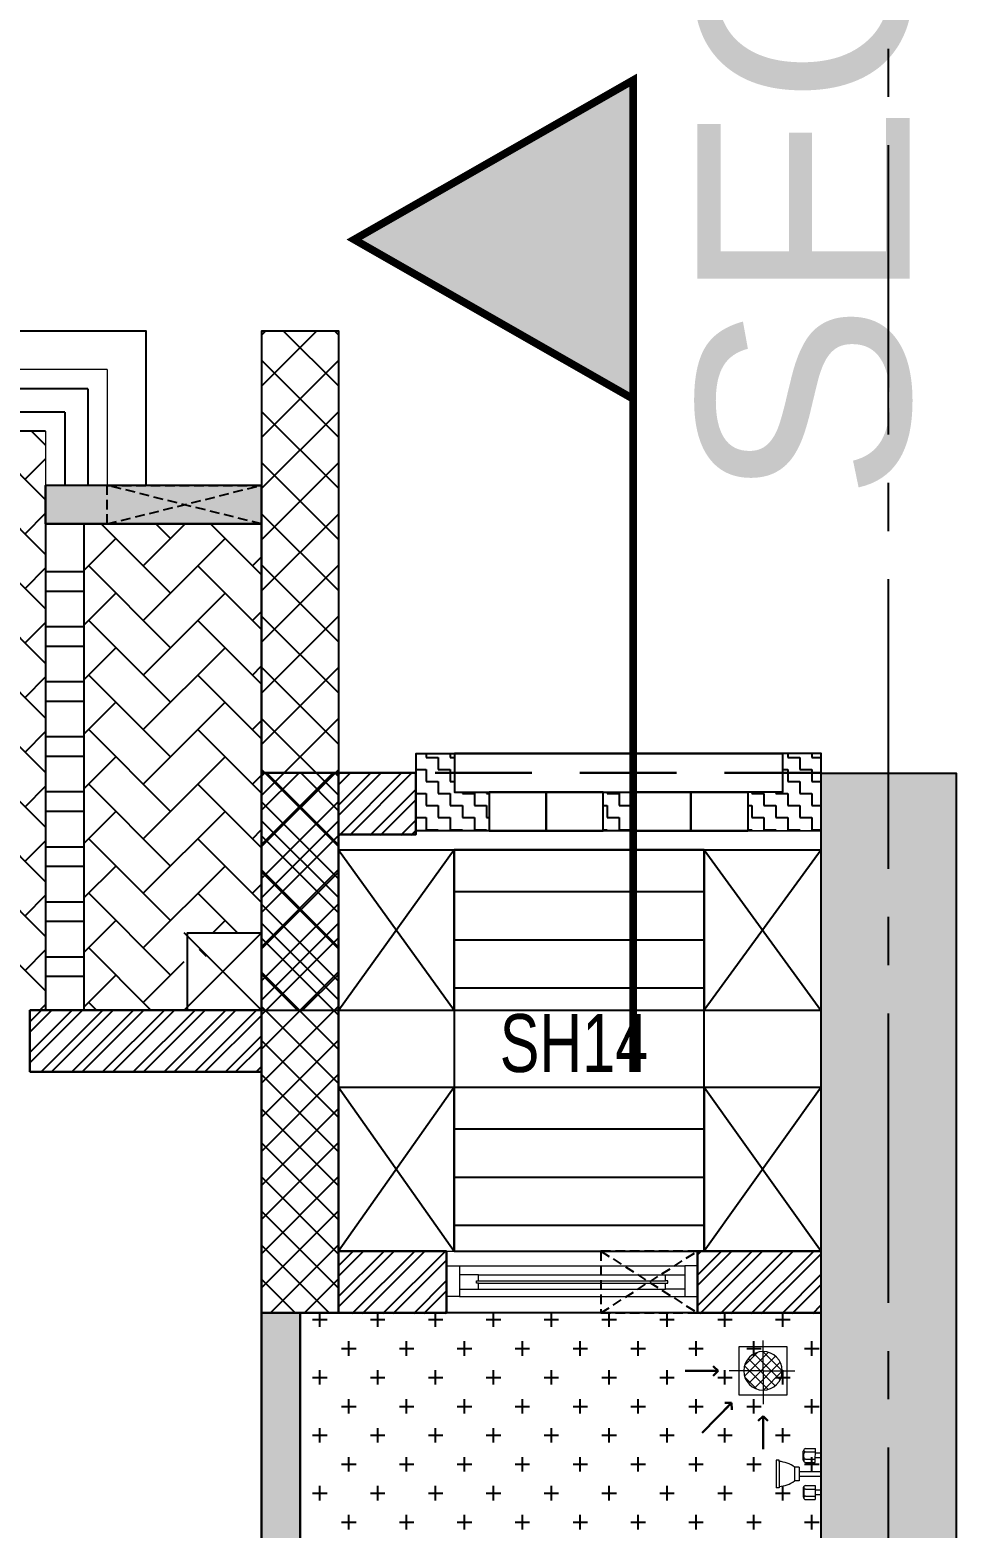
# Model space of a CAD drawing. Header units: millimetres. Extents: x 1066295 to 1300022, y -5734212 to -5454663.
# Drawn here: x 1223567 to 1225967, y -5713653 to -5709771 of the extents above; entities that cross this region are included whole.
import ezdxf

# ---------------------------------------------------------------- set-up
doc = ezdxf.new("R2010")
doc.units = ezdxf.units.MM
doc.header["$LTSCALE"] = 1000
doc.header["$MEASUREMENT"] = 0
for name, pattern in [('AUDIT_D_120904163729-0', [0]), ('T9_KEY PLAN(TYPICAL FLOOR)$0$3BHK-A$0$AUDIT_D_120904163729-0', [0]), ('T9_KEY PLAN(TYPICAL FLOOR)$0$3BHK-A$0$HIDDEN', [0.375, 0.25, -0.125]), ('T9_KEY PLAN(TYPICAL FLOOR)$0$T8(T9 IS SIMILAR) - TYPICAL FLOOR ELEVATION$0$AUDIT_D_120904163729-0', [0]), ('T9_KEY PLAN(TYPICAL FLOOR)$0$T8(T9 IS SIMILAR) - TYPICAL FLOOR ELEVATION$0$HIDDEN', [0.375, 0.25, -0.125]), ('T9_KEY PLAN(TYPICAL FLOOR)$0$T8_REFUGE COLUMNS$0$CENTER2', [1.125, 0.75, -0.125, 0.125, -0.125]), ('T9_PROFILE SECTIONS$0$T8_PROFILE SECTIONS$0$HIDDEN', [0.375, 0.25, -0.125]), ('T9_PROFILE SECTIONS$0$T8_PROFILE SECTIONS$0$PHANTOM2', [1.25, 0.625, -0.125, 0.125, -0.125, 0.125, -0.125])]:
    doc.linetypes.add(name, pattern=pattern)
doc.layers.get('0').update_dxf_attribs({"linetype": 'AUDIT_D_120904163729-0'})
for name, color, linetype in [('T9_KEY PLAN(TYPICAL FLOOR)$0$3BHK-A$0$$1$CUT-OUT', 49, 'Continuous'), ('T9_KEY PLAN(TYPICAL FLOOR)$0$3BHK-A$0$A-DECK SUNK 125', 8, 'Continuous'), ('T9_KEY PLAN(TYPICAL FLOOR)$0$3BHK-A$0$A-Elev Feature-Chajja', 13, 'Continuous'), ('T9_KEY PLAN(TYPICAL FLOOR)$0$3BHK-A$0$A-HATCH -160', 251, 'T9_KEY PLAN(TYPICAL FLOOR)$0$3BHK-A$0$AUDIT_D_120904163729-0'), ('T9_KEY PLAN(TYPICAL FLOOR)$0$3BHK-A$0$A-TOI SUNK 50MM', 8, 'Continuous'), ('T9_KEY PLAN(TYPICAL FLOOR)$0$3BHK-A$0$CUT-OUT', 49, 'Continuous'), ('T9_KEY PLAN(TYPICAL FLOOR)$0$3BHK-A$0$ELE 1', 1, 'Continuous'), ('T9_KEY PLAN(TYPICAL FLOOR)$0$T8(T9 IS SIMILAR) - TYPICAL FLOOR ELEVATION$0$A-WALL HATCH', 252, 'T9_KEY PLAN(TYPICAL FLOOR)$0$T8(T9 IS SIMILAR) - TYPICAL FLOOR ELEVATION$0$AUDIT_D_120904163729-0'), ('T9_KEY PLAN(TYPICAL FLOOR)$0$T8(T9 IS SIMILAR) - TYPICAL FLOOR ELEVATION$0$A-WALL-FEATURES', 6, 'T9_KEY PLAN(TYPICAL FLOOR)$0$T8(T9 IS SIMILAR) - TYPICAL FLOOR ELEVATION$0$AUDIT_D_120904163729-0'), ('T9_KEY PLAN(TYPICAL FLOOR)$0$T8_REFUGE COLUMNS$0$A-CENTERLINE', 193, 'T9_KEY PLAN(TYPICAL FLOOR)$0$T8_REFUGE COLUMNS$0$CENTER2'), ('T9_KEY PLAN(TYPICAL FLOOR)$0$T8_REFUGE COLUMNS$0$A-RCC COLS', 3, 'Continuous'), ('T9_KEY PLAN(TYPICAL FLOOR)$0$T8_TYPICAL COLUMNS$0$A-RCC COLS', 3, 'Continuous'), ('T9_PROFILE SECTIONS$0$T8_PROFILE SECTIONS$0$A-PROFILE SECTIONS', 81, 'T9_PROFILE SECTIONS$0$T8_PROFILE SECTIONS$0$PHANTOM2')]:
    doc.layers.add(name, color=color, linetype=linetype)
for name, color, linetype, lineweight in [('T9_KEY PLAN(TYPICAL FLOOR)$0$3BHK-A$0$a-TOI-fixtures', 251, 'Continuous', 0), ('T9_KEY PLAN(TYPICAL FLOOR)$0$3BHK-A$0$A-WALL- 160', 6, 'Continuous', 30), ('T9_KEY PLAN(TYPICAL FLOOR)$0$3BHK-A$0$D&W', 8, 'Continuous', 25), ('T9_KEY PLAN(TYPICAL FLOOR)$0$3BHK-A$0$Ele', 8, 'Continuous', 15), ('T9_KEY PLAN(TYPICAL FLOOR)$0$3BHK-A$0$Ventilator', 5, 'Continuous', 0), ('T9_KEY PLAN(TYPICAL FLOOR)$0$T8(T9 IS SIMILAR) - DIMENSION & TEXTING$0$T8 - TYPICAL FLOOR CORE$0$a-Text', 4, 'Continuous', 0), ('T9_KEY PLAN(TYPICAL FLOOR)$0$T8(T9 IS SIMILAR) - TYPICAL FLOOR ELEVATION$0$ELE-1', 4, 'Continuous', 30), ('T9_KEY PLAN(TYPICAL FLOOR)$0$T8(T9 IS SIMILAR)$0$D&W', 8, 'Continuous', 25)]:
    doc.layers.add(name, color=color, linetype=linetype, lineweight=lineweight)
doc.layers.add('T9_KEY PLAN(TYPICAL FLOOR)$0$T8_REFUGE COLUMNS$0$COL-HATCH', color=7, linetype='Continuous', lineweight=25, true_color=0xa3a3a3)
doc.styles.add('T9_KEY PLAN(TYPICAL FLOOR)$0$3BHK-A$0$Romans 1', font='romans.shx', dxfattribs={"height": 100})
doc.styles.add('T9_KEY PLAN(TYPICAL FLOOR)$0$T8(T9 IS SIMILAR) - DIMENSION & TEXTING$0$T8 - TYPICAL FLOOR CORE$0$ARIAL ARROW', font='swisscl.ttf')
doc.styles.add('T9_PROFILE SECTIONS$0$T8_PROFILE SECTIONS$0$arial', font='sanss___.ttf')
doc.dimstyles.new('T9_KEY PLAN(TYPICAL FLOOR)$0$3BHK-A$0$ALPINE S', dxfattribs={"dimscale": 0, "dimtxt": 100, "dimasz": 75, "dimexe": 0, "dimexo": 0, "dimgap": 75, "dimtad": 1, "dimdec": 0, "dimzin": 0, "dimdsep": 46, "dimtxsty": 'T9_KEY PLAN(TYPICAL FLOOR)$0$3BHK-A$0$Romans 1', "dimblk": 'T9_KEY PLAN(TYPICAL FLOOR)$0$3BHK-A$0$_ArchTick', "dimcen": 0.09, "dimclrd": 256, "dimclre": 256, "dimclrt": 7, "dimadec": 0, "dimazin": 0, "dimtfac": 1, "dimtdec": 0, "dimtofl": 0, "dimtmove": 1, "dimatfit": 0, "dimldrblk": 'T9_KEY PLAN(TYPICAL FLOOR)$0$3BHK-A$0$_Open90', "dimfxl": 1, "dimtolj": 1, "dimtzin": 0, "dimarcsym": 0})
pattern_1 = [(0, (0, 0), (31.25, 31.25), [31.25, -31.25]), (90, (31.25, 0), (-31.25, 31.25), [31.25, -31.25])]
pattern_2 = [(45, (-0.65, 1285.594), (-39.77475644, 39.77475644), []), (45, (25.864, 1285.594), (-39.77475644, 39.77475644), [])]

# ---------------------------------------------------------------- blocks, each defined once
blk = doc.blocks.new('T9_PROFILE SECTIONS$0$T8_PROFILE SECTIONS$0$MH')
at = {"layer": 'T9_PROFILE SECTIONS$0$T8_PROFILE SECTIONS$0$A-PROFILE SECTIONS', "linetype": 'T9_PROFILE SECTIONS$0$T8_PROFILE SECTIONS$0$HIDDEN', "ltscale": 2}
h = blk.add_hatch(color=256, dxfattribs=at)
h.dxf.hatch_style = 1
h.paths.add_polyline_path([(1140354.5, -5697433.6), (1141077.6, -5697846.6), (1140354.5, -5698259.6)])
at = {"layer": 'T9_PROFILE SECTIONS$0$T8_PROFILE SECTIONS$0$A-PROFILE SECTIONS', "linetype": 'T9_PROFILE SECTIONS$0$T8_PROFILE SECTIONS$0$HIDDEN', "ltscale": 2, "const_width": 20}
blk.add_lwpolyline([(1140354.5, -5697433.6), (1140354.5, -5697433.6), (1141077.6, -5697846.6), (1140354.5, -5698259.6)], close=True, dxfattribs=at)
blk.add_lwpolyline([(1140354.5, -5697433.6), (1140354.5, -5700003.6)], dxfattribs=at)
blk = doc.blocks.new('T9_PROFILE SECTIONS$0$PROFILE SECTION LINE T9')
at = {"layer": 'T9_PROFILE SECTIONS$0$T8_PROFILE SECTIONS$0$A-PROFILE SECTIONS', "linetype": 'ByBlock', "xscale": -1}
blk.add_blockref('T9_PROFILE SECTIONS$0$T8_PROFILE SECTIONS$0$MH', (1181511.7, 5701545.6, 0), dxfattribs=at)
at = {"layer": 'T9_PROFILE SECTIONS$0$T8_PROFILE SECTIONS$0$A-PROFILE SECTIONS', "linetype": 'ByBlock', "insert": (41881.1, 3021.8, 0), "char_height": 550, "attachment_point": 7, "rotation": 90, "style": 'T9_PROFILE SECTIONS$0$T8_PROFILE SECTIONS$0$arial'}
blk.add_mtext_dynamic_manual_height_columns('SEC-7', width=301.334, gutter_width=500, heights=[0], dxfattribs=at)
blk = doc.blocks.new('T9_KEY PLAN(TYPICAL FLOOR)$0$T8_REFUGE COLUMNS')
at = {"layer": 'T9_KEY PLAN(TYPICAL FLOOR)$0$T8_REFUGE COLUMNS$0$COL-HATCH', "linetype": 'ByBlock'}
h = blk.add_hatch(color=256, dxfattribs=at)
h.dxf.hatch_style = 1
h.paths.add_polyline_path([(1215902.1, -5706299.9), (1216152.1, -5706299.9), (1216152.1, -5708099.9), (1215902.1, -5708099.9)])
h.paths.add_polyline_path([(1215902.1, -5708099.9), (1213292.1, -5708099.9), (1213292.1, -5707849.9), (1215902.1, -5707849.9)])
h.paths.add_polyline_path([(1196642.1, -5706299.9), (1196392.1, -5706299.9), (1196392.1, -5708099.9), (1196642.1, -5708099.9)])
h.paths.add_polyline_path([(1215902.1, -5723474.9), (1216152.1, -5723474.9), (1216152.1, -5721674.9), (1215902.1, -5721674.9)])
h.paths.add_polyline_path([(1215902.1, -5721924.9), (1213292.1, -5721924.9), (1213292.1, -5721674.9), (1215902.1, -5721674.9)])
h.paths.add_polyline_path([(1196642.1, -5723474.9), (1196392.1, -5723474.9), (1196392.1, -5721674.9), (1196642.1, -5721674.9)])
h.paths.add_polyline_path([(1198957.1, -5709939.9), (1199207.1, -5709939.9), (1199207.1, -5714149.9), (1198957.1, -5714149.9)])
h.paths.add_polyline_path([(1197682.1, -5711799.9), (1197432.1, -5711799.9), (1197432.1, -5709939.9), (1197682.1, -5709939.9)])
h.paths.add_polyline_path([(1184832.1, -5718799.9), (1185182.1, -5718799.9), (1185182.1, -5709299.9), (1184832.1, -5709299.9)])
h.paths.add_polyline_path([(1194132.1, -5714149.9), (1193882.1, -5714149.9), (1193882.1, -5709939.9), (1194132.1, -5709939.9)])
h.paths.add_polyline_path([(1189932.1, -5714149.9), (1190232.1, -5714149.9), (1190232.1, -5709914.9), (1189932.1, -5709914.9)])
h.paths.add_polyline_path([(1189932.1, -5719684.9), (1190232.1, -5719684.9), (1190232.1, -5715449.9), (1189932.1, -5715449.9)])
h.paths.add_polyline_path([(1194182.1, -5719609.9), (1193882.1, -5719609.9), (1193882.1, -5717174.9), (1194182.1, -5717174.9)])
h.paths.add_polyline_path([(1215612.1, -5719609.9), (1215862.1, -5719609.9), (1215862.1, -5715374.9), (1215612.1, -5715374.9)])
h.paths.add_polyline_path([(1210702.1, -5711724.9), (1207452.1, -5711724.9), (1207452.1, -5711474.9), (1210702.1, -5711474.9)])
h.paths.add_polyline_path([(1210702.1, -5713624.9), (1207452.1, -5713624.9), (1207452.1, -5713874.9), (1210702.1, -5713874.9)])
h.paths.add_polyline_path([(1210952.1, -5711474.9), (1210702.1, -5711474.9), (1210702.1, -5713874.9), (1210952.1, -5713874.9)])
h.paths.add_polyline_path([(1202442.1, -5712799.9), (1202692.1, -5712799.9), (1202692.1, -5710799.9), (1202442.1, -5710799.9)], flags=17)
h.paths.add_polyline_path([(1196682.1, -5715374.9), (1196932.1, -5715374.9), (1196932.1, -5719609.9), (1196682.1, -5719609.9)])
h.paths.add_polyline_path([(1210052.1, -5727009.9), (1209752.1, -5727009.9), (1209752.1, -5724474.9), (1210052.1, -5724474.9)])
h.paths.add_polyline_path([(1202492.1, -5727009.9), (1202792.1, -5727009.9), (1202792.1, -5724474.9), (1202492.1, -5724474.9)])
h.paths.add_polyline_path([(1199382.1, -5726829.9), (1199132.1, -5726829.9), (1199132.1, -5724474.9), (1199382.1, -5724474.9)])
h.paths.add_polyline_path([(1195392.1, -5726519.9), (1195742.1, -5726519.9), (1195742.1, -5724724.9), (1195392.1, -5724724.9)])
h.paths.add_polyline_path([(1195742.1, -5724124.9), (1195392.1, -5724124.9), (1195392.1, -5723274.9), (1195742.1, -5723274.9)])
h.paths.add_polyline_path([(1217152.1, -5726519.9), (1216802.1, -5726519.9), (1216802.1, -5724724.9), (1217152.1, -5724724.9)])
h.paths.add_polyline_path([(1216802.1, -5724124.9), (1217152.1, -5724124.9), (1217152.1, -5723274.9), (1216802.1, -5723274.9)])
h.paths.add_polyline_path([(1213162.1, -5726829.9), (1213412.1, -5726829.9), (1213412.1, -5724474.9), (1213162.1, -5724474.9)])
h.paths.add_polyline_path([(1209602.1, -5723474.9), (1209852.1, -5723474.9), (1209852.1, -5721674.9), (1209602.1, -5721674.9)])
h.paths.add_polyline_path([(1212262.1, -5721674.9), (1210752.1, -5721674.9), (1210752.1, -5721924.9), (1212262.1, -5721924.9)])
h.paths.add_polyline_path([(1212742.1, -5719224.9), (1207452.1, -5719224.9), (1207452.1, -5718974.9), (1212742.1, -5718974.9)])
h.paths.add_polyline_path([(1214067.1, -5718349.9), (1213817.1, -5718349.9), (1213817.1, -5716424.9), (1214067.1, -5716424.9)])
h.paths.add_polyline_path([(1213587.1, -5709939.9), (1213337.1, -5709939.9), (1213337.1, -5714149.9), (1213587.1, -5714149.9)])
h.paths.add_polyline_path([(1214862.1, -5711799.9), (1215112.1, -5711799.9), (1215112.1, -5709939.9), (1214862.1, -5709939.9)])
h.paths.add_polyline_path([(1227712.1, -5718799.9), (1227362.1, -5718799.9), (1227362.1, -5709299.9), (1227712.1, -5709299.9)])
h.paths.add_polyline_path([(1218412.1, -5714149.9), (1218662.1, -5714149.9), (1218662.1, -5709939.9), (1218412.1, -5709939.9)])
h.paths.add_polyline_path([(1222612.1, -5714149.9), (1222312.1, -5714149.9), (1222312.1, -5709914.9), (1222612.1, -5709914.9)])
h.paths.add_polyline_path([(1222612.1, -5719684.9), (1222312.1, -5719684.9), (1222312.1, -5715449.9), (1222612.1, -5715449.9)])
h.paths.add_polyline_path([(1218362.1, -5719609.9), (1218662.1, -5719609.9), (1218662.1, -5717174.9), (1218362.1, -5717174.9)])
h.paths.add_polyline_path([(1202742.1, -5716974.9), (1202992.1, -5716974.9), (1202992.1, -5718974.9), (1202742.1, -5718974.9)])
h.paths.add_polyline_path([(1204842.1, -5716974.9), (1205092.1, -5716974.9), (1205092.1, -5718974.9), (1204842.1, -5718974.9)])
h.paths.add_polyline_path([(1217152.1, -5701889.9), (1216802.1, -5701889.9), (1216802.1, -5705049.9), (1217152.1, -5705049.9)])
h.paths.add_polyline_path([(1216802.1, -5705649.9), (1217152.1, -5705649.9), (1217152.1, -5706499.9), (1216802.1, -5706499.9)])
h.paths.add_polyline_path([(1213162.1, -5701089.9), (1213412.1, -5701089.9), (1213412.1, -5705299.9), (1213162.1, -5705299.9)])
h.paths.add_polyline_path([(1210052.1, -5701089.9), (1209752.1, -5701089.9), (1209752.1, -5705299.9), (1210052.1, -5705299.9)])
h.paths.add_polyline_path([(1209602.1, -5706299.9), (1209852.1, -5706299.9), (1209852.1, -5708099.9), (1209602.1, -5708099.9)])
h.paths.add_polyline_path([(1212262.1, -5708099.9), (1210752.1, -5708099.9), (1210752.1, -5707849.9), (1212262.1, -5707849.9)])
h.paths.add_polyline_path([(1195392.1, -5701889.9), (1195742.1, -5701889.9), (1195742.1, -5705049.9), (1195392.1, -5705049.9)])
h.paths.add_polyline_path([(1195742.1, -5705649.9), (1195392.1, -5705649.9), (1195392.1, -5706499.9), (1195742.1, -5706499.9)])
h.paths.add_polyline_path([(1199382.1, -5701089.9), (1199132.1, -5701089.9), (1199132.1, -5705299.9), (1199382.1, -5705299.9)])
h.paths.add_polyline_path([(1202492.1, -5701089.9), (1202792.1, -5701089.9), (1202792.1, -5705299.9), (1202492.1, -5705299.9)])
h.paths.add_polyline_path([(1202942.1, -5706299.9), (1202692.1, -5706299.9), (1202692.1, -5708099.9), (1202942.1, -5708099.9)])
h.paths.add_polyline_path([(1200282, -5708099.9), (1201792, -5708099.9), (1201792, -5707849.9), (1200282, -5707849.9)])
h.paths.add_polyline_path([(1207452.1, -5710799.9), (1211787.1, -5710799.9), (1211787.1, -5710549.9), (1207452.1, -5710549.9)])
h.paths.add_polyline_path([(1200042.1, -5713849.9), (1200042.1, -5710549.9), (1205092.1, -5710549.9), (1205092.1, -5712999.9), (1204842.1, -5712999.9), (1204842, -5710799.9), (1200292.1, -5710799.9), (1200292.1, -5713849.9)])
h.paths.add_polyline_path([(1198907.1, -5719224.9), (1205092.1, -5719224.9), (1205092.1, -5718974.9), (1198907.1, -5718974.9)])
h.paths.add_polyline_path([(1202942.1, -5723474.9), (1202692.1, -5723474.9), (1202692.1, -5721674.9), (1202942.1, -5721674.9)])
h.paths.add_polyline_path([(1200282.1, -5721674.9), (1201792.1, -5721674.9), (1201792.1, -5721924.9), (1200282.1, -5721924.9)])
h.paths.add_polyline_path([(1196932.1, -5715624.9), (1203832.1, -5715624.9), (1203832.1, -5715374.9), (1196932.1, -5715374.9)])
h.paths.add_polyline_path([(1215612.1, -5715624.9), (1207452.1, -5715624.9), (1207452.1, -5715374.9), (1215612.1, -5715374.9)])
h.paths.add_polyline_path([(1196642.1, -5721924.9), (1199252.1, -5721924.9), (1199252.1, -5721674.9), (1196642.1, -5721674.9)])
h.paths.add_polyline_path([(1196642.1, -5708099.9), (1199252.1, -5708099.9), (1199252.1, -5707849.9), (1196642.1, -5707849.9)])
h.paths.add_polyline_path([(1198007.1, -5718974.9), (1196932.1, -5718974.9), (1196932.1, -5719224.9), (1198007.1, -5719224.9)])
at = {"layer": 'T9_KEY PLAN(TYPICAL FLOOR)$0$T8_REFUGE COLUMNS$0$A-CENTERLINE'}
blk.add_line((1227537.1, -5720797.2), (1227537.1, -5702690.8), dxfattribs=at)
at = {"layer": 'T9_KEY PLAN(TYPICAL FLOOR)$0$T8_REFUGE COLUMNS$0$A-RCC COLS', "linetype": 'ByBlock'}
blk.add_lwpolyline([(1227712.1, -5718799.9), (1227362.1, -5718799.9), (1227362.1, -5709299.9), (1227712.1, -5709299.9)], close=True, dxfattribs=at)
blk = doc.blocks.new('T9_KEY PLAN(TYPICAL FLOOR)$0$T8_TYPICAL COLUMNS')
at = {"layer": 'T9_KEY PLAN(TYPICAL FLOOR)$0$T8_TYPICAL COLUMNS$0$A-RCC COLS', "linetype": 'ByBlock'}
blk.add_blockref('T9_KEY PLAN(TYPICAL FLOOR)$0$T8_REFUGE COLUMNS', (0, 0), dxfattribs=at)
blk = doc.blocks.new('T9_KEY PLAN(TYPICAL FLOOR)$0$T8(T9 IS SIMILAR) - TYPICAL FLOOR ELEVATION$0$JG')
at = {"layer": 'T9_KEY PLAN(TYPICAL FLOOR)$0$T8(T9 IS SIMILAR) - TYPICAL FLOOR ELEVATION$0$A-WALL HATCH', "linetype": 'ByBlock'}
h = blk.add_hatch(dxfattribs=at)
h.set_pattern_fill('ZIGZAG', color=256, scale=250)
h.set_pattern_definition(pattern_1)
h.paths.add_polyline_path([(1133312.3, -5722820.5), (1133392.5, -5722820.5), (1133392.5, -5722720.5), (1133312.3, -5722720.5)])
edge = h.paths.add_edge_path()
edge.add_line((1133877.2, -5722870.5), (1133877.2, -5722920.5))
edge.add_line((1133877.2, -5722920.5), (1133777.2, -5722920.5))
edge.add_line((1133777.2, -5722920.5), (1133777.2, -5722870.5))
edge.add_line((1133777.2, -5722870.5), (1133777.2, -5722820.5))
edge.add_line((1133777.2, -5722820.5), (1133687.4, -5722820.5))
edge.add_line((1133687.4, -5722820.5), (1133687.4, -5722720.5))
edge.add_line((1133687.4, -5722720.5), (1133877.2, -5722720.6))
edge.add_line((1133877.2, -5722720.6), (1133877.2, -5722870.5))
edge.add_line((1132827.4, -5722870.5), (1132827.4, -5722920.5))
edge.add_line((1132827.4, -5722920.5), (1132927.4, -5722920.5))
edge.add_line((1132927.4, -5722920.5), (1132927.4, -5722870.5))
edge.add_line((1132927.4, -5722870.5), (1132927.4, -5722820.5))
edge.add_line((1132927.4, -5722820.5), (1133017.4, -5722820.5))
edge.add_line((1133017.4, -5722820.5), (1133017.4, -5722720.5))
edge.add_line((1133017.4, -5722720.5), (1132827.4, -5722720.5))
edge.add_line((1132827.4, -5722720.5), (1132827.4, -5722870.5))
at = {"layer": 'T9_KEY PLAN(TYPICAL FLOOR)$0$T8(T9 IS SIMILAR) - TYPICAL FLOOR ELEVATION$0$A-WALL-FEATURES', "color": 3, "elevation": -1.3}
for points in [[(1132827.4, -5722870.5), (1132827.4, -5722870.5), (1132827.4, -5722920.5), (1132927.4, -5722920.5), (1132927.4, -5722870.5), (1132927.4, -5722820.5), (1133017.4, -5722820.5), (1133017.4, -5722720.5), (1132827.4, -5722720.5), (1132827.4, -5722870.5)], [(1133877.2, -5722870.5), (1133877.2, -5722870.5), (1133877.2, -5722920.5), (1133777.2, -5722920.5), (1133777.2, -5722870.5), (1133777.2, -5722820.5), (1133687.4, -5722820.5), (1133687.4, -5722720.5), (1133877.2, -5722720.6), (1133877.2, -5722870.5)]]:
    blk.add_lwpolyline(points, dxfattribs=at)
blk.add_lwpolyline([(1133312.3, -5722820.5), (1133392.5, -5722820.5), (1133392.5, -5722720.5), (1133312.3, -5722720.5)], close=True, dxfattribs=at)
at = {"layer": 'T9_KEY PLAN(TYPICAL FLOOR)$0$T8(T9 IS SIMILAR) - TYPICAL FLOOR ELEVATION$0$ELE-1', "color": 5}
for p, q in [((1133017.4, -5722720.5, -1.3), (1133312.3, -5722720.5, -1.3)), ((1133164.8, -5722820.5, -1.3), (1133164.8, -5722720.5, -1.3)), ((1133687.4, -5722720.5, -1.3), (1133392.5, -5722720.5, -1.3)), ((1133539.9, -5722820.5, -1.3), (1133539.9, -5722720.5, -1.3)), ((1133312.3, -5722820.5, -1.3), (1133017.4, -5722820.5, -1.3)), ((1133392.5, -5722820.5, -1.3), (1133687.4, -5722820.5, -1.3)), ((1132927.4, -5722920.5, -1.3), (1133777.2, -5722920.5, -1.3))]:
    blk.add_line(p, q, dxfattribs=at)
at = {"layer": 'T9_KEY PLAN(TYPICAL FLOOR)$0$T8(T9 IS SIMILAR) - TYPICAL FLOOR ELEVATION$0$ELE-1', "color": 5, "linetype": 'T9_KEY PLAN(TYPICAL FLOOR)$0$T8(T9 IS SIMILAR) - TYPICAL FLOOR ELEVATION$0$HIDDEN'}
blk.add_line((1133877.2, -5722870.5, -1.3), (1132827.4, -5722870.5, -1.3), dxfattribs=at)
blk = doc.blocks.new('T9_KEY PLAN(TYPICAL FLOOR)$0$3BHK-A$0$V1')
at = {"layer": 'T9_KEY PLAN(TYPICAL FLOOR)$0$3BHK-A$0$Ventilator'}
for p, q in [((1139503.9, -5700057.1), (1140153.9, -5700057.1)), ((1139503.9, -5700217.1), (1140153.9, -5700217.1))]:
    blk.add_line(p, q, dxfattribs=at)
at = {"layer": 'T9_KEY PLAN(TYPICAL FLOOR)$0$3BHK-A$0$Ventilator', "color": 8}
for p, q in [((1139536.9, -5700094.6), (1140120.9, -5700094.6)), ((1139586.9, -5700118.3), (1140070.9, -5700118.3)), ((1139536.9, -5700174.6), (1140120.9, -5700174.6)), ((1139586.9, -5700155.8), (1140070.9, -5700155.8))]:
    blk.add_line(p, q, dxfattribs=at)
at = {"layer": 'T9_KEY PLAN(TYPICAL FLOOR)$0$3BHK-A$0$Ventilator', "color": 5}
for p, q in [((1139586.9, -5700134.1), (1140070.9, -5700134.1)), ((1139586.9, -5700140.1), (1140070.9, -5700140.1))]:
    blk.add_line(p, q, dxfattribs=at)
at = {"layer": 'T9_KEY PLAN(TYPICAL FLOOR)$0$3BHK-A$0$Ventilator', "color": 4}
for points in [[(1139503.9, -5700094.6), (1139536.9, -5700094.6), (1139536.9, -5700174.6), (1139503.9, -5700174.6)], [(1140153.9, -5700094.6), (1140120.9, -5700094.6), (1140120.9, -5700174.6), (1140153.9, -5700174.6)], [(1139586.9, -5700134.1), (1139586.9, -5700118.3), (1139536.9, -5700118.3), (1139536.9, -5700155.8), (1139586.9, -5700155.8), (1139586.9, -5700140.1), (1139580.9, -5700140.1), (1139580.9, -5700134.1)], [(1140070.9, -5700134.1), (1140070.9, -5700118.3), (1140120.9, -5700118.3), (1140120.9, -5700155.8), (1140070.9, -5700155.8), (1140070.9, -5700140.1), (1140076.9, -5700140.1), (1140076.9, -5700134.1)]]:
    blk.add_lwpolyline(points, close=True, dxfattribs=at)
blk = doc.blocks.new('T9_KEY PLAN(TYPICAL FLOOR)$0$3BHK-A$0$_ArchTick')
at = {"color": 0, "linetype": 'ByBlock', "const_width": 0.15}
blk.add_lwpolyline([(-0.5, -0.5), (0.5, 0.5)], dxfattribs=at)
blk = doc.blocks.new('T9_KEY PLAN(TYPICAL FLOOR)$0$3BHK-A$0$_Open90')
at = {"color": 0, "linetype": 'ByBlock', "lineweight": -2}
for p, q in [((0, 0), (-1, 0)), ((-0.5, 0.5), (0, 0)), ((0, 0), (-0.5, -0.5))]:
    blk.add_line(p, q, dxfattribs=at)
blk = doc.blocks.new('T9_KEY PLAN(TYPICAL FLOOR)$0$3BHK-A$0$SH-flat-2')
at = {"layer": 'T9_KEY PLAN(TYPICAL FLOOR)$0$3BHK-A$0$a-TOI-fixtures'}
for p, q in [((0.1, 54), (14.6, 54)), ((0.1, 42), (14.6, 42)), ((14.6, 30), (14.7, 66)), ((39.8, 57.2), (14.6, 57.2)), ((39.9, 65.9), (14.7, 66)), ((44.6, 43), (44.6, 52.2)), ((45.9, 36.2), (45.9, 59)), ((0, -6), (0, 6)), ((0, 6), (56.3, 5.9)), ((39.7, 38.7), (14.5, 38.7)), ((39.8, 29.9), (14.6, 30)), ((43.4, 31.6), (44.7, 33.1)), ((56.2, -18.1), (56.3, 17.9)), ((56.3, 17.9), (68.3, 17.9)), ((68.2, -18.1), (68.3, 17.9)), ((108.4, -32.8), (108.5, 32.4)), ((108.5, 35.8), (116.3, 35.8)), ((108.5, 32.4), (108.5, 35.8)), ((116.2, -36.2), (116.3, 35.8)), ((0, -6), (56.3, -6.1)), ((14.5, -30), (14.4, -66)), ((39.6, -38.8), (14.4, -38.8)), ((39.7, -30.1), (14.5, -30)), ((43.3, -31.7), (44.6, -33.3)), ((45.7, -36.4), (45.7, -59.2)), ((56.2, -18.1), (68.2, -18.1)), ((108.4, -32.8), (108.4, -36.2)), ((108.4, -36.2), (116.2, -36.2)), ((-0.1, -42), (14.4, -42)), ((-0.1, -54), (14.4, -54)), ((39.5, -57.3), (14.3, -57.3)), ((39.6, -66.1), (14.4, -66)), ((44.4, -43.2), (44.4, -52.4))]:
    blk.add_line(p, q, dxfattribs=at)
for centre, radius, start, end in [((39.8, 43.5), 4.8, 269.8776, 359.8776), ((39.8, 62), 4.8, 269.8776, 359.8776), ((39.8, 52.2), 4.8, 359.8776, 89.8776), ((39.9, 61.1), 4.8, 359.8776, 89.8776), ((41.1, 59), 4.8, 359.8776, 46.4449), ((39.7, 33.9), 4.8, 359.8776, 89.8776), ((39.8, 34.7), 4.8, 269.8776, 359.8776), ((41.1, 36.2), 4.8, 319.2258, 359.8776), ((114.8, -47.9), 80.5, 94.4595, 125.2375), ((39.6, -34), 4.8, 269.8776, 359.8776), ((39.7, -34.9), 4.8, 359.8776, 89.8776), ((40.9, -36.4), 4.8, 359.8776, 40.5294), ((115, 47.4), 80.5, 234.5177, 265.2957), ((39.5, -52.4), 4.8, 269.8776, 359.8776), ((39.5, -62.1), 4.8, 359.8776, 89.8776), ((39.6, -43.6), 4.8, 359.8776, 89.8776), ((39.6, -61.3), 4.8, 269.8776, 359.8776), ((40.9, -59.2), 4.8, 313.3103, 359.8776)]:
    blk.add_arc(centre, radius, start, end, dxfattribs=at)
blk = doc.blocks.new('T9_KEY PLAN(TYPICAL FLOOR)$0$3BHK-A$0$A$C1DA736AB')
at = {"layer": 'T9_KEY PLAN(TYPICAL FLOOR)$0$3BHK-A$0$a-TOI-fixtures', "linetype": 'ByBlock'}
for points in [[(117, 0.4, 0), (202.3, 0.4, 0)], [(81.7, -82.8, 0), (158.2, -159.9, 0)], [(0.4, -117, 0), (0.4, -202.3, 0)]]:
    blk.add_leader(points, dimstyle='T9_KEY PLAN(TYPICAL FLOOR)$0$3BHK-A$0$ALPINE S', override={"dimscale": 1, "dimasz": 25, "dimtad": 0, "dimfxl": 5, "dimtfill": 1, "dimarcsym": 1}, dxfattribs=at)
blk = doc.blocks.new('T9_KEY PLAN(TYPICAL FLOOR)$0$3BHK-A$0$Type-A-First Floor Plan-bottom-up$0$FLOOR TRAP-flat-6')
at = {"layer": 'T9_KEY PLAN(TYPICAL FLOOR)$0$3BHK-A$0$a-TOI-fixtures'}
h = blk.add_hatch(dxfattribs=at)
h.set_pattern_fill('ACET-2D-_USER', color=256, scale=20, angle=45, style=0, double=1, pattern_type=0)
h.set_pattern_definition([(45, (-789896.981, 5385770.066), (-14.142135624, 14.142135624), []), (135, (-789896.981, 5385770.066), (-14.142135624, -14.142135624), [])])
edge = h.paths.add_edge_path()
edge.add_arc((150, 150), 50, 0, 360)
for q in [(150, 228.6), (67.6, 150), (237.4, 150), (150, 63.6)]:
    blk.add_line((150, 150), q, dxfattribs=at)
blk.add_lwpolyline([(87.5, 212.5), (212.5, 212.5), (212.5, 87.5), (87.5, 87.5)], close=True, dxfattribs=at)
blk.add_circle((150, 150), 50, dxfattribs=at)
at = {"layer": 'T9_KEY PLAN(TYPICAL FLOOR)$0$3BHK-A$0$A-WALL- 160', "linetype": 'ByBlock'}
blk.add_blockref('T9_KEY PLAN(TYPICAL FLOOR)$0$3BHK-A$0$A$C1DA736AB', (149.6, 149.6, 0), dxfattribs=at)
blk = doc.blocks.new('T9_KEY PLAN(TYPICAL FLOOR)')
at = {"layer": 'T9_KEY PLAN(TYPICAL FLOOR)$0$3BHK-A$0$A-DECK SUNK 125'}
h = blk.add_hatch(dxfattribs=at)
h.set_pattern_fill('AR-HBONE', color=8, scale=25)
h.set_pattern_definition([(45, (25997.86, -10382.14), (1e-14, 141.4213562), [300, -100]), (135, (26068.57, -10311.43), (1e-14, 141.4213562), [300, -100])])
h.paths.add_polyline_path([(1225352.2, -5708413.7), (1223072.2, -5708413.6), (1223072.2, -5708714), (1222512.2, -5708714), (1222512.2, -5709913.5), (1225352.3, -5709913.5)])
h = blk.add_hatch(dxfattribs=at)
h.set_pattern_fill('AR-HBONE', color=8, scale=25)
edge = h.paths.add_edge_path(flags=17)
edge.add_arc((1225761.9, -5709763.7), 13, 180, 540, ccw=False)
h.paths.add_polyline_path([(1225451.9, -5709913.7), (1225711.9, -5709913.7), (1225711.9, -5709713.7), (1225911.9, -5709713.7), (1225911.9, -5708653.7), (1225451.9, -5708653.7)])
at = {"layer": 'T9_KEY PLAN(TYPICAL FLOOR)$0$3BHK-A$0$A-HATCH -160', "linetype": 'ByBlock'}
h = blk.add_hatch(dxfattribs=at)
h.set_pattern_fill('ZIGZAG', color=8, scale=250)
h.set_pattern_definition(pattern_1)
h.paths.add_polyline_path([(1227361.8, -5714749.5), (1226011.9, -5714749.5), (1226011.9, -5714149.5), (1225911.9, -5714149.5), (1225911.9, -5714749.5), (1223831.9, -5714749.5), (1223831.9, -5714049.5), (1223512.1, -5714049.5), (1223512.1, -5714149.5), (1223731.9, -5714149.5), (1223731.9, -5715449.5), (1223512.1, -5715449.5), (1223512.1, -5715549.5), (1223831.9, -5715549.5), (1223831.9, -5714849.5), (1225911.9, -5714849.5), (1225911.9, -5715664.5), (1226011.9, -5715664.5), (1226011.9, -5714849.5), (1227361.8, -5714849.5)])
h.paths.add_polyline_path([(1227361.8, -5713249.5), (1226761.9, -5713249.5), (1226761.9, -5713149.5), (1227361.8, -5713149.5)])
h.paths.add_polyline_path([(1226011.9, -5710699.5), (1225911.9, -5710699.5), (1225911.9, -5713249.5), (1226011.9, -5713249.5)])
h.paths.add_polyline_path([(1226011.9, -5717399.5), (1225911.9, -5717399.5), (1225911.9, -5716414.5), (1226011.9, -5716414.5)])
h.paths.add_polyline_path([(1217642.4, -5715375), (1218462.3, -5715375), (1218462.3, -5715475), (1217642.4, -5715475)])
h.paths.add_polyline_path([(1216742.4, -5715375), (1215862.4, -5715375), (1215862.4, -5715475), (1216742.4, -5715475)])
h.paths.add_polyline_path([(1218412.1, -5714149.9), (1216012.2, -5714149.9), (1216012.2, -5714049.9), (1218412.1, -5714049.9)])
h.paths.add_polyline_path([(1215112.2, -5711800.2), (1215012.2, -5711800.2), (1215012.2, -5714149.9), (1215112.2, -5714149.9)])
h.paths.add_polyline_path([(1214262.2, -5714149.9), (1213585.9, -5714149.9), (1213585.9, -5714049.9), (1214262.2, -5714049.9)])
h.paths.add_polyline_path([(1215772.4, -5720209.7), (1216462.4, -5720209.7), (1216462.3, -5720109.7), (1216462.4, -5720109.7), (1216362.4, -5720109.7), (1215772.4, -5720109.7)])
h.paths.add_polyline_path([(1219147.4, -5709939.9), (1218662.3, -5709939.6), (1218662.3, -5710040.1), (1219147.3, -5710040.1)])
h.paths.add_polyline_path([(1225911.9, -5708554.7), (1225352.3, -5708554.8), (1225352.3, -5708654.7), (1225911.9, -5708654.7)])
h.paths.add_polyline_path([(1218362.3, -5715724), (1218462.3, -5715724), (1218462.3, -5715474), (1218362.3, -5715474)])
h = blk.add_hatch(dxfattribs=at)
h.set_pattern_fill('ANSI37', color=8, scale=500)
h.set_pattern_definition([(45, (-0.65, 1286.84), (-44.1941738, 44.1941738), []), (135, (-0.65, 1286.84), (-44.1941738, -44.1941738), [])])
h.paths.add_polyline_path([(1226111.8, -5709298.6), (1225911.9, -5709298.6), (1225911.9, -5710698.5), (1226111.7, -5710698.5)])
h = blk.add_hatch(dxfattribs=at)
h.set_pattern_fill('ANSI32', color=8, scale=150)
h.set_pattern_definition(pattern_2)
h.paths.add_polyline_path([(1226311.8, -5709459.9), (1226111.8, -5709459.9), (1226111.8, -5709299.9), (1226311.8, -5709299.9)])
h = blk.add_hatch(dxfattribs=at)
h.set_pattern_fill('ANSI32', color=8, scale=150)
h.set_pattern_definition(pattern_2)
h.paths.add_polyline_path([(1225911.9, -5710074.9), (1225311.9, -5710074.9), (1225311.9, -5709914.9), (1225911.9, -5709914.9)])
h = blk.add_hatch(dxfattribs=at)
h.set_pattern_fill('ANSI32', color=8, scale=150)
h.set_pattern_definition(pattern_2)
h.paths.add_polyline_path([(1226391.8, -5710699.7), (1226111.7, -5710699.7), (1226111.7, -5710539.7), (1226391.8, -5710539.7)])
h = blk.add_hatch(dxfattribs=at)
h.set_pattern_fill('ANSI32', color=8, scale=150)
h.set_pattern_definition(pattern_2)
h.paths.add_polyline_path([(1227361.8, -5710699.7), (1227041.8, -5710699.7), (1227041.8, -5710539.7), (1227361.8, -5710539.7)])
at = {"layer": 'T9_KEY PLAN(TYPICAL FLOOR)$0$3BHK-A$0$A-TOI SUNK 50MM'}
h = blk.add_hatch(dxfattribs=at)
h.set_pattern_fill('CROSS', color=8, scale=300, style=0)
h.set_pattern_definition([(0, (-0.65, 1286.84), (75, 75), [37.5, -112.5]), (90, (18.1, 1268.09), (-75, 75), [37.5, -112.5])])
h.paths.add_polyline_path([(1226011.9, -5713148.5), (1227362.2, -5713148.5), (1227362.2, -5710698.5), (1226011.9, -5710698.5)])
h.paths.add_polyline_path([(1227362.1, -5714848.6), (1226011.9, -5714848.6), (1226011.9, -5717398.5), (1227362.1, -5717398.5)])
at = {"layer": 'T9_KEY PLAN(TYPICAL FLOOR)$0$3BHK-A$0$CUT-OUT'}
h = blk.add_hatch(dxfattribs=at)
h.set_pattern_fill('ANSI31', color=8, scale=1000, angle=135)
h.set_pattern_definition([(180, (23756.71, 9871.17), (-2e-14, -125), [])])
h.paths.add_polyline_path([(1227058.5, -5709913.7), (1227060.8, -5709498.6), (1226413.1, -5709498.7), (1226410.8, -5709913.7)])
h = blk.add_hatch(dxfattribs=at)
h.set_pattern_fill('ANSI31', color=8, scale=1000, angle=135)
h.set_pattern_definition([(180, (23756.71, 9256.17), (-2e-14, -125), [])])
h.paths.add_polyline_path([(1227058.5, -5710538.5), (1227060.8, -5710113.7), (1226413.1, -5710113.7), (1226410.8, -5710538.5)])
at = {"layer": 'T9_KEY PLAN(TYPICAL FLOOR)$0$T8(T9 IS SIMILAR) - TYPICAL FLOOR ELEVATION$0$A-WALL HATCH', "linetype": 'ByBlock'}
h = blk.add_hatch(dxfattribs=at)
h.set_pattern_fill('ANSI37', color=8, scale=750)
h.set_pattern_definition([(45, (-0.1, -0.21), (-66.2912607, 66.2912607), []), (135, (-0.1, -0.21), (-66.2912607, -66.2912607), [])])
h.paths.add_polyline_path([(1186632.3, -5709913.9), (1186432.3, -5709913.9), (1186432.3, -5708154.2), (1186632.3, -5708154.2)])
h.paths.add_polyline_path([(1190032.3, -5708154), (1190232.6, -5708154), (1190232.6, -5709913.7), (1190032.3, -5709913.7)])
h.paths.add_polyline_path([(1202792.3, -5700405.8), (1202592.3, -5700405.8), (1202592.3, -5701090.3), (1202792.3, -5701090.3)])
h.paths.add_polyline_path([(1209952.2, -5700405.8), (1209752.2, -5700405.8), (1209752.2, -5701092), (1209952.2, -5701092)])
h.paths.add_polyline_path([(1222512.1, -5708154), (1222311.7, -5708154), (1222311.7, -5709913.7), (1222512.1, -5709913.7)])
h.paths.add_polyline_path([(1225912.1, -5709913.9), (1226112.1, -5709913.9), (1226112.1, -5708154.2), (1225912.1, -5708154.2)])
h.paths.add_polyline_path([(1209852.3, -5729369.1), (1210052.3, -5729369.1), (1210052.3, -5728684.2), (1209852.3, -5728684.2)])
h.paths.add_polyline_path([(1202692.1, -5729369.1), (1202492, -5729369.1), (1202492, -5728684.2), (1202692.1, -5728684.2)])
at = {"color": 8, "linetype": 'T9_KEY PLAN(TYPICAL FLOOR)$0$3BHK-A$0$HIDDEN', "ltscale": 0.1}
for p, q in [((1225512.2, -5708653.7, 1.1), (1225911.9, -5708553.7, 1.1)), ((1225911.9, -5708653.7, 0.5), (1225512.2, -5708553.7, 1.1)), ((1226791.8, -5710698.4, 0.5), (1227041.8, -5710538.4, 0.5)), ((1226791.8, -5710538.4, 0.5), (1227041.8, -5710698.4, 0.5))]:
    blk.add_line(p, q, dxfattribs=at)
for points, elevation in [([(1225512.2, -5708553.7), (1225911.9, -5708553.7), (1225911.9, -5708653.7), (1225512.2, -5708653.7)], 1.1), ([(1226791.8, -5710698.4), (1227041.8, -5710698.4), (1227041.8, -5710538.4), (1226791.8, -5710538.4)], 0.5)]:
    blk.add_lwpolyline(points, close=True, dxfattribs=dict(at, elevation=elevation))
at = {"layer": 'T9_KEY PLAN(TYPICAL FLOOR)$0$3BHK-A$0$$1$CUT-OUT', "color": 8, "elevation": 0.5}
blk.add_lwpolyline([(1225352.3, -5708653.7), (1225352.3, -5709913.7), (1225452.3, -5709913.6), (1225452.2, -5708653.7)], close=True, dxfattribs=at)
blk.add_lwpolyline([(1225452.3, -5709913.7), (1225452.2, -5708653.7)], dxfattribs=at)
at = {"layer": 'T9_KEY PLAN(TYPICAL FLOOR)$0$3BHK-A$0$A-Elev Feature-Chajja', "color": 8, "elevation": 0.5}
for points in [[(1225352.3, -5708828.1), (1225452.3, -5708828.1), (1225452.3, -5708778.1), (1225352.3, -5708778.1)], [(1225352.3, -5708970.7), (1225452.3, -5708970.7), (1225452.3, -5708920.7), (1225352.3, -5708920.7)], [(1225352.3, -5709113.2), (1225452.3, -5709113.2), (1225452.3, -5709063.2), (1225352.3, -5709063.2)], [(1225352.3, -5709255.8), (1225452.3, -5709255.8), (1225452.3, -5709205.8), (1225352.3, -5709205.8)], [(1225352.3, -5709398.4), (1225452.3, -5709398.4), (1225452.3, -5709348.4), (1225352.3, -5709348.4)], [(1225352.3, -5709540.9), (1225452.3, -5709540.9), (1225452.3, -5709491), (1225352.3, -5709491)], [(1225352.3, -5709683.5), (1225452.3, -5709683.5), (1225452.3, -5709633.5), (1225352.3, -5709633.5)], [(1225352.3, -5709826.1), (1225452.3, -5709826.1), (1225452.3, -5709776.1), (1225352.3, -5709776.1)]]:
    blk.add_lwpolyline(points, close=True, dxfattribs=at)
at = {"layer": 'T9_KEY PLAN(TYPICAL FLOOR)$0$3BHK-A$0$A-TOI SUNK 50MM', "color": 8, "elevation": 0.5}
blk.add_lwpolyline([(1226011.9, -5713148.5), (1227362.2, -5713148.5), (1227362.2, -5710698.5), (1226011.9, -5710698.5)], close=True, dxfattribs=at)
at = {"layer": 'T9_KEY PLAN(TYPICAL FLOOR)$0$3BHK-A$0$A-WALL- 160', "color": 8, "linetype": 'ByBlock'}
for p, q in [((1225911.9, -5710698.5, 0.5), (1225911.9, -5709298.6, 0.5)), ((1225911.9, -5709298.6, 0.5), (1226111.9, -5709298.6, 0.5)), ((1226111.7, -5710698.5, 0.6), (1226111.8, -5709298.6, -0.1)), ((1225311.9, -5709914.1, 0.5), (1225311.9, -5710073.7, 0.5)), ((1225311.9, -5710073.7, 0.5), (1225911.9, -5710073.7, 0.5)), ((1226111.7, -5710538.5, 0.5), (1226391.8, -5710538.5, 0.5)), ((1226391.8, -5710698.5, 0.5), (1226391.8, -5710538.5, 0.5)), ((1227041.8, -5710698.5, 0.5), (1227041.8, -5710538.5, 0.5)), ((1227041.8, -5710538.5, 0.5), (1227362.1, -5710538.5)), ((1225911.9, -5713248.5, 0.5), (1225911.9, -5710698.5, 0.5)), ((1225911.9, -5710698.5, 0.5), (1226391.8, -5710698.5, 0.5)), ((1226011.9, -5713248.5, 0.5), (1226011.9, -5710698.5, 0.5)), ((1227041.8, -5710698.5, 0.5), (1227361.8, -5710698.5, 0.5))]:
    blk.add_line(p, q, dxfattribs=at)
at = {"layer": 'T9_KEY PLAN(TYPICAL FLOOR)$0$3BHK-A$0$A-WALL- 160', "color": 8, "linetype": 'ByBlock', "elevation": 0.5}
blk.add_lwpolyline([(1225911.9, -5708553.6), (1225352.3, -5708553.7), (1225352.3, -5708653.7), (1225911.9, -5708653.7)], close=True, dxfattribs=at)
at = {"layer": 'T9_KEY PLAN(TYPICAL FLOOR)$0$3BHK-A$0$A-WALL- 160', "color": 8, "linetype": 'ByBlock'}
for points, elevation in [([(1226111.8, -5709298.6), (1226311.8, -5709298.6), (1226311.8, -5709458.6), (1226111.8, -5709458.6), (1226111.8, -5709458.5)], -0.1), ([(1225311.9, -5709913.7), (1225911.8, -5709913.7)], 0.5)]:
    blk.add_lwpolyline(points, dxfattribs=dict(at, elevation=elevation))
at = {"layer": 'T9_KEY PLAN(TYPICAL FLOOR)$0$3BHK-A$0$CUT-OUT', "color": 8}
for p, q in [((1226111.8, -5709498.6, 0), (1226411.4, -5709913.7, 0.7)), ((1226411.4, -5709498.6, 0), (1226112.2, -5709913.7)), ((1227362.1, -5709498.6), (1227059.1, -5709913.7, 0.5)), ((1227059.1, -5709498.6, 0.4), (1227361.8, -5709913.7, 0.7)), ((1226411.4, -5710113.7, 0.7), (1226111.7, -5710538.5, 0.5)), ((1226111.8, -5710113.7, 0.6), (1226411.4, -5710538.5, 0.5)), ((1227362.1, -5710113.7, 0.7), (1227059.1, -5710538.5, 0.7)), ((1227059.1, -5710113.7, 1.1), (1227362.1, -5710538.5))]:
    blk.add_line(p, q, dxfattribs=at)
at = {"layer": 'T9_KEY PLAN(TYPICAL FLOOR)$0$3BHK-A$0$CUT-OUT', "color": 8, "linetype": 'ByBlock'}
blk.add_line((1226111.8, -5709498.6, -0.1), (1227362.1, -5709498.6), dxfattribs=at)
at = {"layer": 'T9_KEY PLAN(TYPICAL FLOOR)$0$3BHK-A$0$CUT-OUT', "color": 8, "elevation": 0.5}
for points in [[(1225451.9, -5709913.7), (1225719.9, -5709913.7), (1225719.9, -5709713.7), (1225911.9, -5709713.7), (1225911.9, -5708653.7), (1225451.9, -5708653.7)], [(1226411.4, -5710538.5), (1227059.1, -5710538.5), (1227059.1, -5709498.6), (1226411.4, -5709498.6)]]:
    blk.add_lwpolyline(points, close=True, dxfattribs=at)
at = {"layer": 'T9_KEY PLAN(TYPICAL FLOOR)$0$3BHK-A$0$CUT-OUT', "color": 8, "linetype": 'ByBlock'}
for points, elevation in [([(1225911.9, -5709913.7), (1225711.9, -5709713.7)], 1.2), ([(1225911.9, -5709713.7), (1225711.9, -5709913.7)], 0.5)]:
    blk.add_lwpolyline(points, dxfattribs=dict(at, elevation=elevation))
at = {"layer": 'T9_KEY PLAN(TYPICAL FLOOR)$0$3BHK-A$0$D&W', "color": 8, "linetype": 'ByBlock'}
blk.add_line((1225352.2, -5708413.7, 0.5), (1223072.2, -5708413.7, 0.5), dxfattribs=at)
at = {"layer": 'T9_KEY PLAN(TYPICAL FLOOR)$0$3BHK-A$0$Ele', "color": 8}
for p, q in [((1225512.2, -5708253.7, 0.5), (1222912.2, -5708253.7, 0.5)), ((1225512.2, -5708253.7, 0.5), (1225512.2, -5708553.7, 1.1)), ((1225352.2, -5708413.7, 0.5), (1223072.2, -5708413.7, 0.5)), ((1225352.2, -5708413.7, 0.5), (1225352.2, -5708589.5, 1.1))]:
    blk.add_line(p, q, dxfattribs=at)
at = {"layer": 'T9_KEY PLAN(TYPICAL FLOOR)$0$3BHK-A$0$ELE 1', "color": 8}
for p, q in [((1225462.2, -5708303.7, 0.5), (1222962.2, -5708303.7, 0.5)), ((1225462.2, -5708303.7, 0.5), (1225462.2, -5708553.5, 1.1)), ((1225402.2, -5708363.7, 0.5), (1223022.2, -5708363.7, 0.5)), ((1225402.2, -5708363.7, 0.5), (1225402.2, -5708553.5, 1.1))]:
    blk.add_line(p, q, dxfattribs=at)
at = {"layer": 'T9_KEY PLAN(TYPICAL FLOOR)$0$3BHK-A$0$ELE 1', "color": 8, "linetype": 'ByBlock'}
for p, q in [((1226411.4, -5709913.7, 0.5), (1226411.4, -5709498.6, 0.5)), ((1227059.1, -5709498.6, 0.5), (1227059.1, -5709913.7, 0.5)), ((1226111.8, -5709913.7, 0.7), (1227362.1, -5709913.7, 0)), ((1226111.8, -5710113.7, 0.7), (1227362.1, -5710113.7)), ((1226411.4, -5710538.5, 0.5), (1226411.4, -5710113.7, 0.5)), ((1227059.1, -5710113.7, 0.5), (1227059.1, -5710538.5, 0.5))]:
    blk.add_line(p, q, dxfattribs=at)
at = {"layer": 'T9_KEY PLAN(TYPICAL FLOOR)$0$T8(T9 IS SIMILAR) - TYPICAL FLOOR ELEVATION$0$A-WALL-FEATURES', "color": 8, "linetype": 'ByBlock'}
blk.add_lwpolyline([(1222812.2, -5708554), (1222812.2, -5708153.6), (1225612.1, -5708153.6), (1225612.2, -5708553.9)], dxfattribs=at)
blk.add_lwpolyline([(1225912.2, -5709913.7), (1226112.2, -5709913.7), (1226112.2, -5708154), (1225912.2, -5708154)], close=True, dxfattribs=at)
at = {"layer": 'T9_KEY PLAN(TYPICAL FLOOR)$0$3BHK-A$0$a-TOI-fixtures', "color": 8, "extrusion": (0, 0, -1), "zscale": -1}
blk.add_blockref('T9_KEY PLAN(TYPICAL FLOOR)$0$3BHK-A$0$Type-A-First Floor Plan-bottom-up$0$FLOOR TRAP-flat-6', (-1227361.8, -5710998.5, -0.5), dxfattribs=at)
at = {"layer": 'T9_KEY PLAN(TYPICAL FLOOR)$0$3BHK-A$0$a-TOI-fixtures', "color": 8, "rotation": 180}
blk.add_blockref('T9_KEY PLAN(TYPICAL FLOOR)$0$3BHK-A$0$SH-flat-2', (1227361.8, -5711116, 0.5), dxfattribs=at)
at = {"layer": 'T9_KEY PLAN(TYPICAL FLOOR)$0$3BHK-A$0$A-WALL- 160', "color": 8, "linetype": 'ByBlock'}
blk.add_blockref('T9_KEY PLAN(TYPICAL FLOOR)$0$3BHK-A$0$V1', (86887.9, -10481.4, 0.5), dxfattribs=at)
at = {"layer": 'T9_KEY PLAN(TYPICAL FLOOR)$0$T8(T9 IS SIMILAR) - TYPICAL FLOOR ELEVATION$0$A-WALL-FEATURES', "color": 8, "linetype": 'ByBlock', "xscale": -1, "rotation": 180}
blk.add_blockref('T9_KEY PLAN(TYPICAL FLOOR)$0$T8(T9 IS SIMILAR) - TYPICAL FLOOR ELEVATION$0$JG', (93485, -11432169.2, 1.3), dxfattribs=at)
at = {"layer": 'T9_KEY PLAN(TYPICAL FLOOR)$0$T8(T9 IS SIMILAR)$0$D&W', "color": 8, "linetype": 'ByBlock'}
blk.add_blockref('T9_KEY PLAN(TYPICAL FLOOR)$0$T8_TYPICAL COLUMNS', (0, 0), dxfattribs=at)
at = {"layer": 'T9_KEY PLAN(TYPICAL FLOOR)$0$T8(T9 IS SIMILAR) - DIMENSION & TEXTING$0$T8 - TYPICAL FLOOR CORE$0$a-Text', "color": 8, "linetype": 'ByBlock', "insert": (1224972.7, -5710076.2, 0.6), "char_height": 150, "width": 3499.366, "attachment_point": 7, "style": 'T9_KEY PLAN(TYPICAL FLOOR)$0$T8(T9 IS SIMILAR) - DIMENSION & TEXTING$0$T8 - TYPICAL FLOOR CORE$0$ARIAL ARROW'}
blk.add_mtext('\\pi1556.87476;SH14', dxfattribs=at)
blk = doc.blocks.new('T9_PROFILE SECTIONS')
at = {"layer": 'T9_PROFILE SECTIONS$0$T8_PROFILE SECTIONS$0$A-PROFILE SECTIONS', "linetype": 'ByBlock'}
blk.add_blockref('T9_PROFILE SECTIONS$0$PROFILE SECTION LINE T9', (1185718.3657, -5711614.9293, -0.0243), dxfattribs=at)
at = {"linetype": 'ByBlock'}
blk.add_blockref('T9_KEY PLAN(TYPICAL FLOOR)', (0.1954, 0.8356), dxfattribs=at)

msp = doc.modelspace()

# ---------------------------------------------------------------- block references
at = {"linetype": 'ByBlock'}
msp.add_blockref('T9_PROFILE SECTIONS', (-1745.2, -2398.4, 0.4), dxfattribs=at)

doc.saveas('drawing.dxf')
